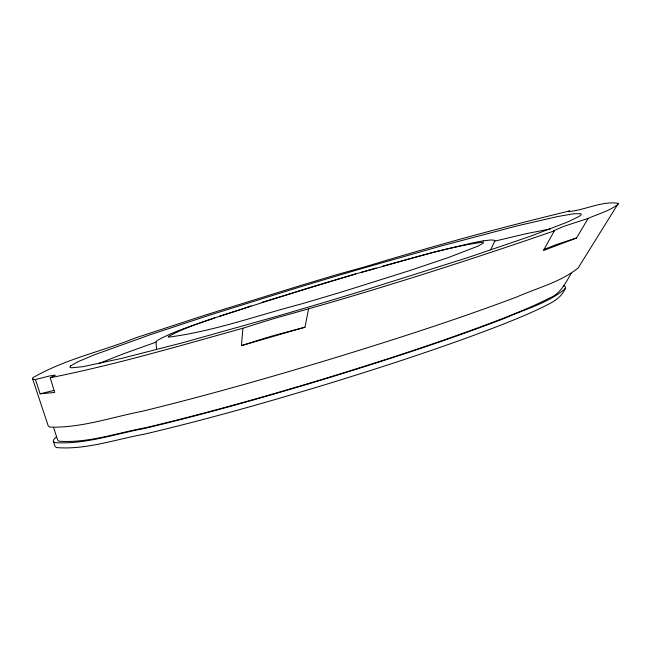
<?xml version="1.0" encoding="UTF-8"?>
<svg xmlns="http://www.w3.org/2000/svg" width="651" height="651" viewBox="0 0 651 651"><rect width="100%" height="100%" fill="white"/><g stroke="black" fill="none" stroke-linecap="round" stroke-linejoin="round"><path stroke-width="0.98" d="M308.533 309.152L304.977 327.225L241.44 345.64L242.888 328.25L263.793 321.643A142.325 17.593 -17.1 0 1 277.765 317.476C370.883 291.746 463.016 262.369 554.343 230.861A7.039 0.871 -17.1 0 1 553.903 230.592M569.072 211.787L569.527 210.973C503.89 226.735 438.717 244.532 374.105 264.046A142.284 17.585 -17.1 0 1 363.258 267.284L339.212 273.949A928.546 114.771 -17.1 0 0 299.151 285.952L206.09 314.824L136.026 337.714C102.02 351.426 65.019 359.083 33.103 377.596A33.396 4.126 -17.1 0 0 32.574 378.736L48.264 425.99L49.647 427.08C80.846 428.171 111.337 417.275 141.715 411.399C206.261 395.653 270.181 377.425 333.751 358.164C395.206 339.309 456.457 319.657 516.634 297.027C537.205 287.905 560.397 282.225 578.161 267.968L618.393 203.315C601.67 200.801 584.907 210.224 568.486 211.616M490.675 249.797L494.752 241.122A31.191 3.857 -17.1 0 0 494.394 240.243L490.862 239.95L483.473 240.854M554.343 230.861L543.43 250.537L576.493 238.006L588.178 218.386C598.228 213.862 609.58 211.022 618.287 204.072M571.236 273.298C565.475 283.201 560.161 294.301 548.647 298.475C533.462 306.279 517.578 312.594 501.726 318.868C444.723 340.774 386.588 359.588 328.242 377.539C268.131 395.784 207.661 412.937 146.54 427.495C117.693 432.769 88.552 443.29 58.972 441.199L57.622 440.011L53.651 427.642M553.92 230.592L563.929 226.304L588.178 218.386M544.016 249.488L555.628 244.833L576.493 238.006M98.504 363.681L122.852 354.03L155.996 342.157A31.655 3.914 -17.1 0 1 158.006 340.042C175.835 330.26 195.723 324.873 214.708 317.826M35.463 379.533L40.134 393.822L54.611 392.447L50.257 377.743L55.148 375.383A5.729 0.708 -17.1 0 0 55.083 375.155L49.801 375.912L35.463 379.533A36.92 4.565 -17.1 0 1 32.526 378.744M219.696 316.142L307.321 288.336A502.116 62.065 -17.1 0 1 348.106 276.179L376.148 268.017M241.44 345.64L261.678 339.179A119.499 14.77 -17.1 0 1 275.21 335.143L304.977 327.225M251.009 305.946C223.431 315.873 194.193 322.75 168.243 336.518L168.349 337.153C213.235 331.465 256.559 315.645 300.306 304.245A501.416 61.975 -17.1 0 0 347.357 290.216L410.675 270.271L448.873 257.348L477.948 246.135L482.969 243.36L483.465 242.587L482.635 242.188C441.288 247.925 401.398 261.8 361.093 272.411M262.003 302.333L355.56 273.933M242.888 328.25C179.033 345.998 115.308 364.763 50.257 377.743M382.845 266.121L434.526 252.083L470.421 243.401M40.134 393.822L54.009 390.413M494.736 241.147L526.952 233.522L550.185 228.989M156.012 342.133L156.574 349.424M470.38 243.425A76.175 9.415 -17.1 0 1 483.53 240.829M568.453 211.624A4.956 0.61 -17.1 0 1 569.544 210.965M53.349 441.386A85.419 10.554 -17.1 0 1 56.621 436.862M563.514 285.699A85.411 10.554 -17.1 0 1 565.117 288.775M565.092 288.784C561.943 296.181 555.425 300.843 548.435 304.253C533.153 312.195 517.154 318.616 501.172 324.987C443.933 347.129 385.522 366.09 326.883 384.139C266.544 402.473 205.83 419.667 144.449 434.168C115.455 439.376 86.111 449.979 56.409 447.571L55.018 446.334L53.374 441.378L54.765 442.582C84.833 444.69 114.454 434.005 143.781 428.643C205.936 413.849 267.423 396.402 328.552 377.84C387.874 359.596 446.977 340.465 504.924 318.201C525.088 309.062 547.955 303.276 565.092 288.784M70.739 365.772L69.82 367.14L71.35 367.807L82.685 366.733L121.631 358.4L183.33 342.556L282.493 314.702A809.559 100.059 -17.1 0 0 362.281 290.916L468.63 257.324L530.834 236.11L568.29 221.731L579.341 216.278L581.237 214.675L581.009 213.715L573.962 213.731L557.736 216.523L517.268 225.856L442.298 245.663L360.353 268.993A811.406 100.295 -17.1 0 0 297.068 287.856L209.101 315.304L150.226 334.736L94.541 354.762L78.828 361.338L70.739 365.772"/></g></svg>
